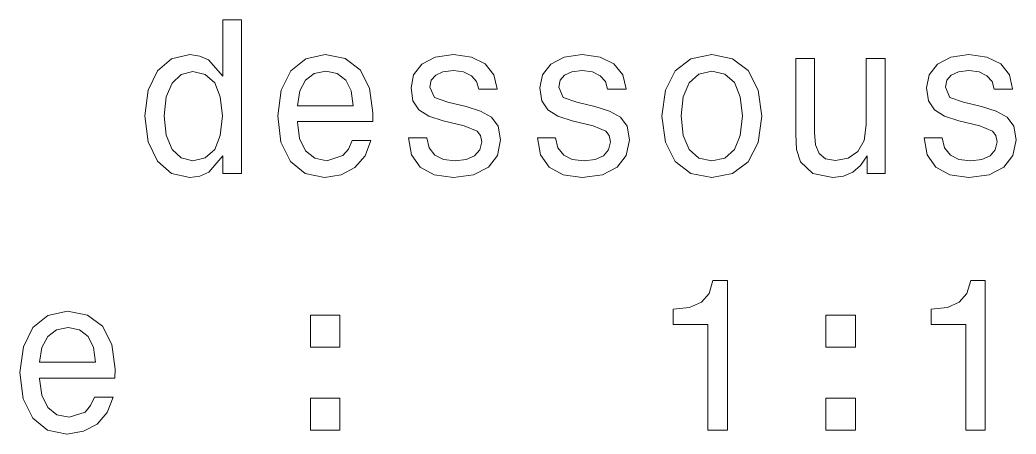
# Model space of a CAD drawing. Extents: x 537 to 786, y 346 to 499.
# Drawn here: x 613.11 to 636.58, y 464.16 to 473.92 of the extents above; entities that cross this region are included whole.
import ezdxf

# ---------------------------------------------------------------- set-up
doc = ezdxf.new("R2010")
doc.units = 0

msp = doc.modelspace()

# ---------------------------------------------------------------- linework, layer by layer
at = {"color": 7, "lineweight": 13}
for points in [[(617.891, 470.721), (617.891, 470.303), (618.334, 470.303), (618.334, 473.924), (617.896, 473.924), (617.896, 472.597), (617.558, 472.98), (617.351, 473.071), (617.114, 473.107), (616.685, 473.006), (616.352, 472.723), (616.135, 472.269), (616.06, 471.659), (616.135, 471.049), (616.352, 470.59), (616.685, 470.303), (617.114, 470.207), (617.351, 470.242), (617.563, 470.333)], [(619.651, 471.528), (621.426, 471.528), (621.431, 471.735), (621.35, 472.315), (621.128, 472.748), (620.775, 473.011), (620.306, 473.107), (619.847, 473.006), (619.494, 472.723), (619.267, 472.264), (619.187, 471.659), (619.262, 471.039), (619.489, 470.585), (619.837, 470.303), (620.291, 470.207), (620.684, 470.272), (621.007, 470.444), (621.244, 470.716), (621.38, 471.079), (620.942, 471.079), (620.851, 470.877), (620.72, 470.726), (620.347, 470.605), (620.059, 470.661), (619.842, 470.837), (619.701, 471.125), (619.651, 471.513)], [(623.625, 471.881), (623.196, 471.982), (622.878, 472.098), (622.772, 472.335), (622.803, 472.501), (622.909, 472.622), (623.08, 472.698), (623.327, 472.728), (623.564, 472.698), (623.751, 472.607), (623.872, 472.471), (623.922, 472.29), (624.356, 472.29), (624.356, 472.3), (624.28, 472.627), (624.073, 472.885), (623.751, 473.046), (623.327, 473.107), (622.898, 473.046), (622.586, 472.88), (622.389, 472.632), (622.329, 472.32), (622.374, 472.017), (622.515, 471.805), (622.747, 471.654), (623.085, 471.548), (623.579, 471.427), (623.882, 471.301), (623.963, 471.2), (623.993, 471.049), (623.947, 470.862), (623.826, 470.721), (623.63, 470.63), (623.367, 470.6), (623.09, 470.63), (622.888, 470.736), (622.752, 470.908), (622.697, 471.145), (622.268, 471.145), (622.339, 470.741), (622.545, 470.449), (622.873, 470.272), (623.327, 470.207), (623.801, 470.272), (624.149, 470.449), (624.361, 470.731), (624.437, 471.099), (624.381, 471.417), (624.225, 471.634), (623.968, 471.775)], [(626.661, 471.881), (626.232, 471.982), (625.914, 472.098), (625.808, 472.335), (625.839, 472.501), (625.945, 472.622), (626.116, 472.698), (626.363, 472.728), (626.6, 472.698), (626.787, 472.607), (626.908, 472.471), (626.958, 472.29), (627.392, 472.29), (627.392, 472.3), (627.316, 472.627), (627.109, 472.885), (626.787, 473.046), (626.363, 473.107), (625.934, 473.046), (625.622, 472.88), (625.425, 472.632), (625.365, 472.32), (625.41, 472.017), (625.551, 471.805), (625.783, 471.654), (626.121, 471.548), (626.615, 471.427), (626.918, 471.301), (626.999, 471.2), (627.029, 471.049), (626.983, 470.862), (626.862, 470.721), (626.666, 470.63), (626.403, 470.6), (626.126, 470.63), (625.924, 470.736), (625.788, 470.908), (625.733, 471.145), (625.304, 471.145), (625.375, 470.741), (625.581, 470.449), (625.909, 470.272), (626.363, 470.207), (626.837, 470.272), (627.185, 470.449), (627.397, 470.731), (627.473, 471.099), (627.417, 471.417), (627.261, 471.634), (627.004, 471.775)], [(628.239, 471.654), (628.32, 471.039), (628.552, 470.585), (628.92, 470.303), (629.414, 470.207), (629.903, 470.303), (630.272, 470.58), (630.504, 471.034), (630.589, 471.654), (630.504, 472.269), (630.272, 472.728), (629.903, 473.006), (629.414, 473.107), (628.92, 473.006), (628.552, 472.723), (628.32, 472.269)], [(635.769, 471.881), (635.34, 471.982), (635.022, 472.098), (634.916, 472.335), (634.947, 472.501), (635.053, 472.622), (635.224, 472.698), (635.471, 472.728), (635.708, 472.698), (635.895, 472.607), (636.016, 472.471), (636.066, 472.29), (636.5, 472.29), (636.5, 472.3), (636.424, 472.627), (636.218, 472.885), (635.895, 473.046), (635.471, 473.107), (635.042, 473.046), (634.73, 472.88), (634.533, 472.632), (634.473, 472.32), (634.518, 472.017), (634.659, 471.805), (634.891, 471.654), (635.229, 471.548), (635.723, 471.427), (636.026, 471.301), (636.107, 471.2), (636.137, 471.049), (636.091, 470.862), (635.97, 470.721), (635.774, 470.63), (635.512, 470.6), (635.234, 470.63), (635.032, 470.736), (634.896, 470.908), (634.841, 471.145), (634.412, 471.145), (634.483, 470.741), (634.689, 470.449), (635.017, 470.272), (635.471, 470.207), (635.945, 470.272), (636.293, 470.449), (636.505, 470.731), (636.581, 471.099), (636.525, 471.417), (636.369, 471.634), (636.112, 471.775)], [(633.494, 473.011), (633.05, 473.011), (633.05, 471.447), (633, 471.084), (632.854, 470.822), (632.627, 470.661), (632.329, 470.61), (632.092, 470.651), (631.941, 470.772), (631.855, 470.978), (631.835, 471.271), (631.835, 473.011), (631.391, 473.011), (631.391, 471.23), (631.406, 470.872), (631.502, 470.575), (631.795, 470.303), (632.264, 470.207), (632.516, 470.242), (632.733, 470.333), (632.919, 470.489), (633.071, 470.716), (633.071, 470.303), (633.494, 470.303)], [(617.189, 472.708), (617.482, 472.638), (617.704, 472.441), (617.835, 472.113), (617.885, 471.659), (617.835, 471.2), (617.704, 470.872), (617.482, 470.671), (617.189, 470.605), (616.912, 470.671), (616.7, 470.872), (616.559, 471.205), (616.514, 471.659), (616.559, 472.108), (616.7, 472.436), (616.912, 472.638)], [(619.651, 471.901), (619.706, 472.249), (619.842, 472.506), (620.049, 472.663), (620.321, 472.718), (620.589, 472.663), (620.795, 472.506), (620.921, 472.249), (620.967, 471.901)], [(628.693, 471.659), (628.738, 472.113), (628.88, 472.441), (629.107, 472.643), (629.414, 472.713), (629.717, 472.643), (629.944, 472.446), (630.085, 472.113), (630.135, 471.659), (630.085, 471.2), (629.944, 470.867), (629.717, 470.666), (629.414, 470.6), (629.107, 470.666), (628.88, 470.867), (628.738, 471.2)], [(629.323, 464.256), (629.782, 464.256), (629.782, 467.781), (629.439, 467.781), (629.349, 467.473), (629.167, 467.266), (628.89, 467.145), (628.506, 467.105), (628.506, 466.747), (629.323, 466.747)], [(635.396, 464.256), (635.854, 464.256), (635.854, 467.781), (635.512, 467.781), (635.421, 467.473), (635.239, 467.266), (634.962, 467.145), (634.579, 467.105), (634.579, 466.747), (635.396, 466.747)], [(613.579, 465.481), (615.354, 465.481), (615.359, 465.688), (615.278, 466.268), (615.056, 466.702), (614.703, 466.964), (614.234, 467.06), (613.775, 466.959), (613.422, 466.676), (613.195, 466.217), (613.115, 465.612), (613.19, 464.992), (613.417, 464.538), (613.765, 464.256), (614.219, 464.16), (614.612, 464.225), (614.935, 464.397), (615.172, 464.669), (615.308, 465.032), (614.87, 465.032), (614.779, 464.831), (614.648, 464.679), (614.274, 464.558), (613.987, 464.614), (613.77, 464.79), (613.629, 465.078), (613.579, 465.466)], [(619.958, 466.212), (620.654, 466.212), (620.654, 466.964), (619.958, 466.964)], [(632.102, 466.212), (632.798, 466.212), (632.798, 466.964), (632.102, 466.964)], [(613.579, 465.854), (613.634, 466.202), (613.77, 466.46), (613.977, 466.616), (614.249, 466.671), (614.517, 466.616), (614.723, 466.46), (614.849, 466.202), (614.895, 465.854)], [(619.958, 464.256), (620.654, 464.256), (620.654, 465.007), (619.958, 465.007)], [(632.102, 464.256), (632.798, 464.256), (632.798, 465.007), (632.102, 465.007)]]:
    msp.add_lwpolyline(points, close=True, dxfattribs=at)

doc.saveas('drawing.dxf')
